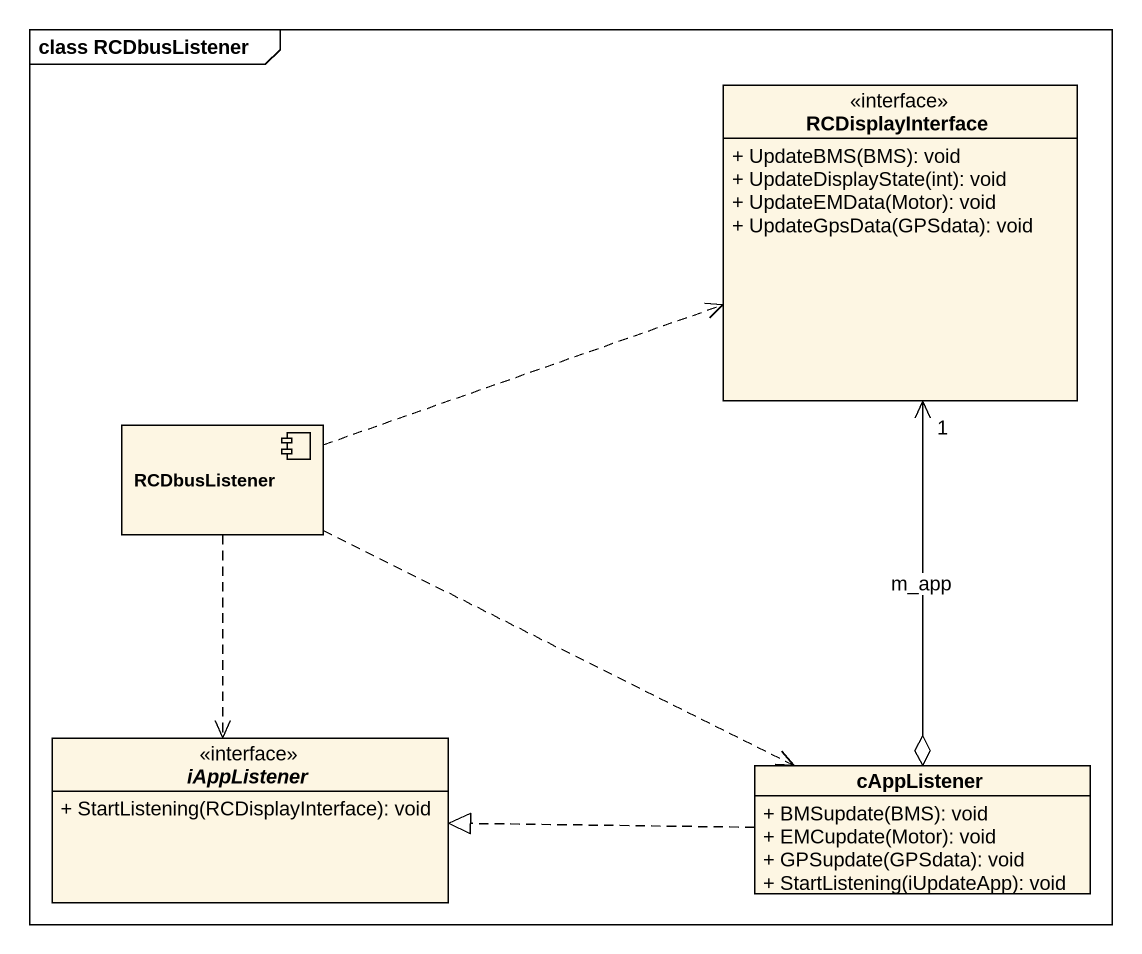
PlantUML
@startuml
mainframe class RCDbusListener
allowmixing
hide circle
hide empty members
skinparam classAttributeIconSize 0
class RCDisplayInterface <<interface>> {
  + UpdateBMS(BMS): void
  + UpdateDisplayState(int): void
  + UpdateEMData(Motor): void
  + UpdateGpsData(GPSdata): void
}
component RCDbusListener
interface iAppListener <<interface>> {
  + StartListening(RCDisplayInterface): void
}
class cAppListener {
  + BMSupdate(BMS): void
  + EMCupdate(Motor): void
  + GPSupdate(GPSdata): void
  + StartListening(iUpdateApp): void
}
RCDbusListener .right.> RCDisplayInterface
RCDbusListener ..> iAppListener
RCDbusListener .right.> cAppListener
cAppListener o-up-> "1" RCDisplayInterface : m_app
cAppListener .left.|> iAppListener
@enduml
